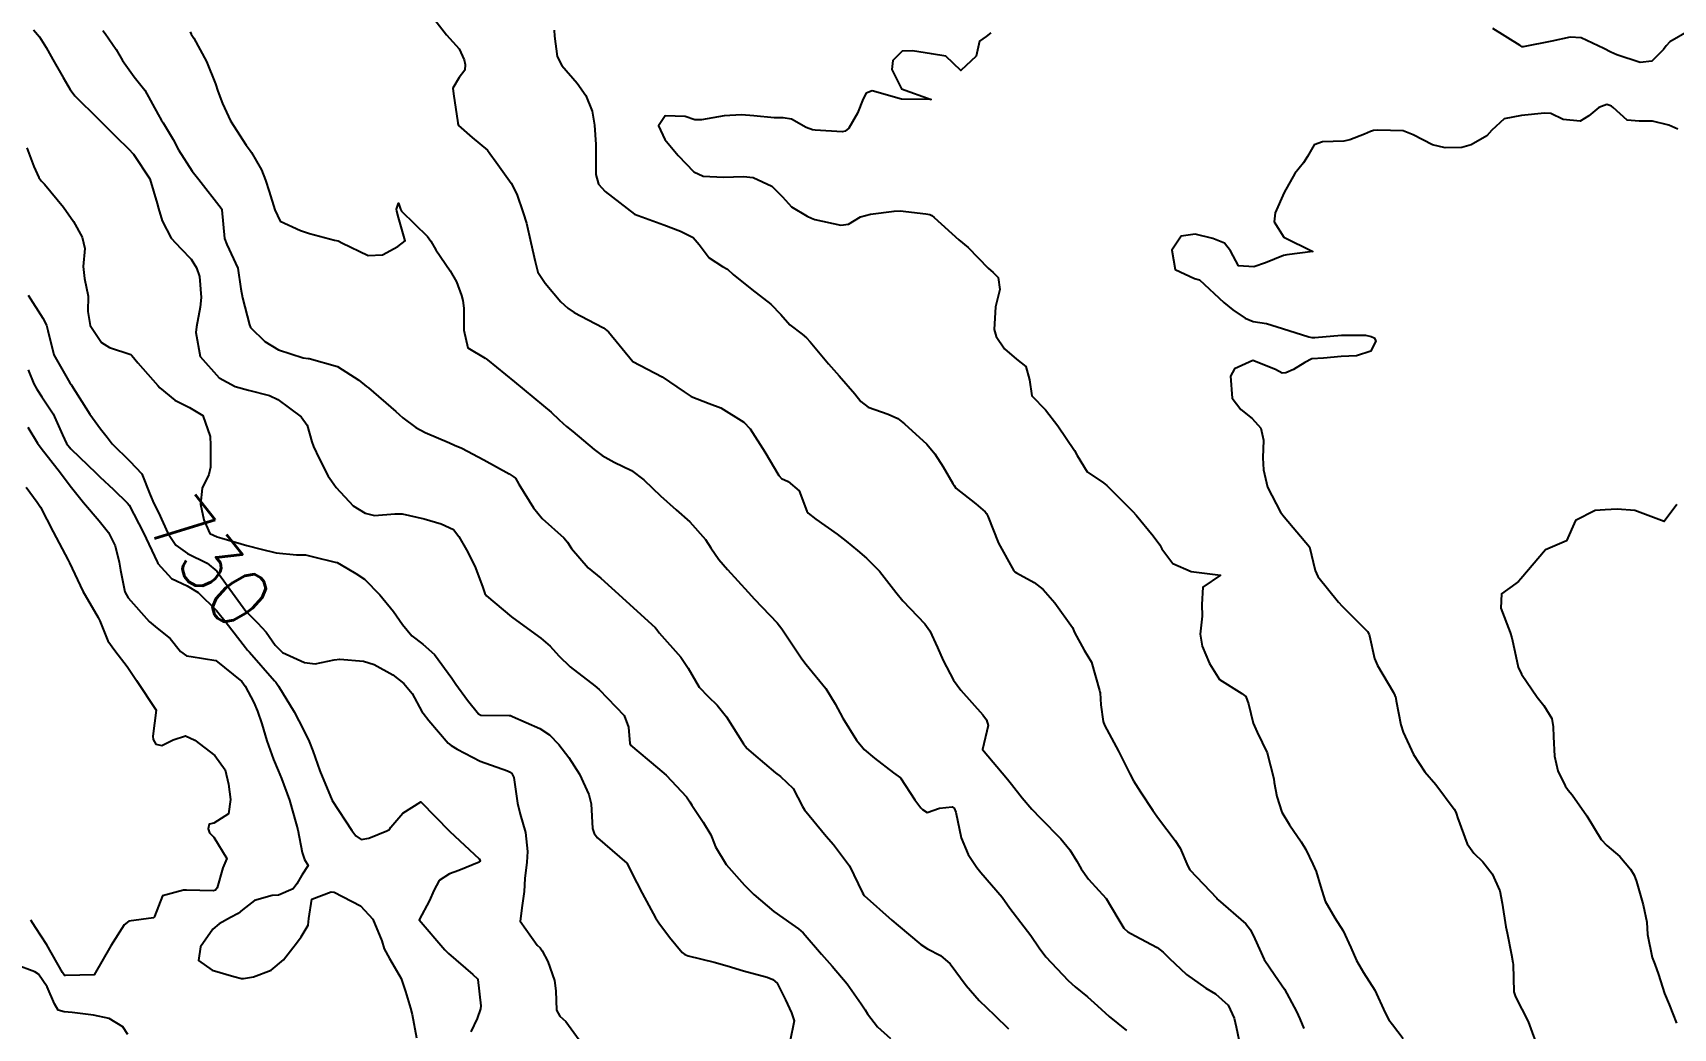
# Model space of a CAD drawing. Header units: metres. Extents: x 298520 to 308411, y 7433745 to 7450750.
# Drawn here: x 304642.1 to 304753.3, y 7439509.7 to 7439577.2 of the extents above; entities that cross this region are included whole.
import ezdxf
from ezdxf.enums import TextEntityAlignment as Align

# ---------------------------------------------------------------- set-up
doc = ezdxf.new("R2010")
doc.units = ezdxf.units.M
doc.header["$LTSCALE"] = 10
for name, color, linetype in [('Cotas', 45, 'Continuous'), ('Curvas de Nivel 1m', 11, 'Continuous'), ('Curvas de Nivel 5m', 15, 'Continuous')]:
    doc.layers.add(name, color=color, linetype=linetype)
doc.styles.add('Style-STANDARD', font='STANDARD.shx')

msp = doc.modelspace()

# ---------------------------------------------------------------- linework, layer by layer
at = {"layer": 'Curvas de Nivel 1m', "flags": 128}
for points, elevation in [([(304642.18, 7439577.36), (304642.58, 7439576.89), (304643.03, 7439576.17), (304643.5, 7439575.35), (304644.2, 7439574.14), (304644.67, 7439573.33), (304644.99, 7439572.9), (304646.58, 7439571.31), (304646.97, 7439570.93), (304647.77, 7439570.11), (304648.62, 7439569.29), (304648.95, 7439568.94), (304650.06, 7439567.27), (304650.57, 7439565.6), (304650.64, 7439565.26), (304650.89, 7439564.42), (304651.5, 7439563.25), (304652.17, 7439562.55), (304652.86, 7439561.81), (304653.23, 7439561.23), (304653.43, 7439560.64), (304653.55, 7439559.22), (304653.48, 7439558.57), (304653.22, 7439557.23), (304653.17, 7439556.86), (304653.47, 7439555.22), (304654.76, 7439553.78), (304655.85, 7439553.2), (304656.75, 7439552.94), (304658.16, 7439552.58), (304658.74, 7439552.31), (304660.32, 7439551.14), (304660.73, 7439550.57), (304661.03, 7439549.45), (304661.15, 7439549.13), (304661.53, 7439548.3), (304662.15, 7439547.12), (304662.36, 7439546.79), (304662.68, 7439546.35), (304663.84, 7439545.1), (304664.66, 7439544.61), (304665.29, 7439544.44), (304666.66, 7439544.56), (304667.16, 7439544.56), (304668.65, 7439544.21), (304669.79, 7439543.88), (304670.64, 7439543.49), (304671, 7439543.02), (304671.51, 7439542.13), (304672.09, 7439541.01), (304672.6, 7439539.63), (304672.75, 7439539.16), (304672.87, 7439539), (304674.57, 7439537.58), (304675.41, 7439536.96), (304676.55, 7439536.13), (304677.19, 7439535.58), (304677.78, 7439534.93), (304678.53, 7439534.18), (304680.21, 7439532.9), (304680.51, 7439532.66), (304682.19, 7439530.88), (304682.49, 7439530.1), (304682.58, 7439528.99), (304682.64, 7439528.88), (304684.45, 7439527.34), (304685.05, 7439526.84), (304686.43, 7439525.38), (304686.64, 7439525.05), (304686.78, 7439524.82), (304687.55, 7439523.66), (304688.07, 7439522.8), (304688.17, 7439522.58), (304688.38, 7439521.98), (304689.11, 7439520.79), (304690.36, 7439519.4), (304690.98, 7439518.77), (304692.34, 7439517.6), (304693.56, 7439516.74), (304694.02, 7439516.43), (304694.32, 7439516.16), (304695.57, 7439514.72), (304696.29, 7439513.91), (304697.31, 7439512.7), (304698.26, 7439511.34), (304698.52, 7439510.95), (304698.68, 7439510.68), (304699.37, 7439509.8), (304700.24, 7439509)], 728), ([(304646.87, 7439577.31), (304647.04, 7439577.11), (304647.77, 7439576.04), (304648.21, 7439575.29), (304649.01, 7439574.18), (304649.72, 7439573.27), (304650.62, 7439571.62), (304650.83, 7439571.26), (304650.97, 7439571.05), (304651.65, 7439569.94), (304652, 7439569.24), (304652.93, 7439567.78), (304653.38, 7439567.23), (304654.9, 7439565.27), (304654.93, 7439565.21), (304654.94, 7439565.17), (304655.12, 7439563.21), (304655.27, 7439562.81), (304656.02, 7439561.2), (304656.23, 7439559.8), (304656.34, 7439559.19), (304656.81, 7439557.38), (304656.88, 7439557.19), (304657.85, 7439556.23), (304658.79, 7439555.68), (304660.46, 7439555.14), (304660.78, 7439555.08), (304660.85, 7439555.08), (304662.77, 7439554.54), (304664.22, 7439553.63), (304664.75, 7439553.19), (304664.87, 7439553.09), (304666.74, 7439551.49), (304666.95, 7439551.29), (304667.2, 7439551.06), (304668.08, 7439550.4), (304668.72, 7439550.08), (304670.37, 7439549.37), (304670.71, 7439549.22), (304671.2, 7439549.02), (304672.7, 7439548.21), (304674.4, 7439547.26), (304674.68, 7439547.09), (304674.83, 7439546.97), (304675.06, 7439546.58), (304676.06, 7439544.96), (304676.65, 7439544.25), (304678.11, 7439542.93), (304678.35, 7439542.64), (304678.63, 7439542.2), (304679.77, 7439540.91), (304680.61, 7439540.2), (304682.07, 7439538.89), (304682.59, 7439538.41), (304684.31, 7439536.85), (304684.42, 7439536.71), (304684.56, 7439536.5), (304686.03, 7439534.84), (304686.53, 7439534.09), (304687.29, 7439532.82), (304687.88, 7439532.18), (304688.5, 7439531.6), (304689.14, 7439530.79), (304690.29, 7439528.96), (304690.41, 7439528.78), (304690.47, 7439528.71), (304690.97, 7439528.27), (304692.45, 7439527.01), (304692.8, 7439526.75), (304693.64, 7439525.95), (304694.29, 7439524.73), (304694.42, 7439524.5), (304695.88, 7439522.72), (304696.39, 7439522.15), (304697.47, 7439520.7), (304698.35, 7439518.87), (304698.41, 7439518.75), (304698.47, 7439518.69), (304700.33, 7439517.02), (304700.76, 7439516.66), (304702.31, 7439515.36), (304702.75, 7439515.07), (304703.63, 7439514.62), (304704.29, 7439514.05), (304705.37, 7439512.6), (304706.26, 7439511.58), (304707.29, 7439510.58), (304708.24, 7439509.65)], 727), ([(304652.79, 7439577.23), (304652.87, 7439577.06), (304653.04, 7439576.8), (304653.9, 7439575.22), (304654.5, 7439573.71), (304654.67, 7439573.21), (304654.98, 7439572.36), (304655.53, 7439571.2), (304656.6, 7439569.55), (304656.85, 7439569.19), (304656.95, 7439569.04), (304657.63, 7439567.88), (304657.91, 7439567.18), (304658.15, 7439566.41), (304658.53, 7439565.17), (304658.89, 7439564.4), (304660.26, 7439563.77), (304660.88, 7439563.57), (304662.58, 7439563.11), (304662.82, 7439563.06), (304662.87, 7439563.03), (304663.06, 7439562.92), (304664.86, 7439562.08), (304665.82, 7439562.12), (304666.87, 7439562.67), (304667.37, 7439563.06), (304666.9, 7439564.65), (304666.79, 7439565.07), (304666.78, 7439565.2), (304666.91, 7439565.62), (304667.05, 7439565.21), (304667.11, 7439565.07), (304668.88, 7439563.35), (304669.09, 7439563.04), (304669.45, 7439562.46), (304670.4, 7439561.02), (304670.85, 7439560.28), (304671.18, 7439559.36), (304671.27, 7439559.01), (304671.34, 7439558.49), (304671.34, 7439557.01), (304671.6, 7439555.81), (304672.78, 7439555.11), (304672.86, 7439555.07), (304672.95, 7439555), (304674.76, 7439553.51), (304675.42, 7439552.96), (304676.74, 7439551.89), (304677.25, 7439551.46), (304677.8, 7439550.93), (304678.29, 7439550.49), (304678.73, 7439550.14), (304680.17, 7439548.91), (304680.71, 7439548.51), (304681.52, 7439548.07), (304682.69, 7439547.49), (304683.54, 7439546.87), (304684.12, 7439546.3), (304684.67, 7439545.78), (304685.73, 7439544.84), (304686.65, 7439544.01), (304687.71, 7439542.81), (304688.08, 7439542.26), (304688.62, 7439541.47), (304689.2, 7439540.79), (304690.6, 7439539.25), (304691.04, 7439538.78), (304692.57, 7439537.18), (304692.89, 7439536.76), (304693.55, 7439535.74), (304694.24, 7439534.73), (304694.54, 7439534.35), (304695.86, 7439532.72), (304696.5, 7439531.68), (304697.01, 7439530.7), (304697.94, 7439529.23), (304698.37, 7439528.69), (304698.47, 7439528.59), (304699.16, 7439527.99), (304700.45, 7439527.01), (304700.92, 7439526.66), (304701.89, 7439525.18), (304702.3, 7439524.64), (304702.42, 7439524.51), (304702.73, 7439524.32), (304703.57, 7439524.62), (304704.42, 7439524.69), (304704.55, 7439524.61), (304704.68, 7439524.34), (304705.03, 7439522.6), (304705.5, 7439521.48), (304706.09, 7439520.59), (304706.37, 7439520.26), (304707.81, 7439518.58), (304708.34, 7439517.84), (304709.3, 7439516.56), (304709.75, 7439515.98), (304710.31, 7439515.15), (304710.76, 7439514.54), (304712.28, 7439512.94), (304712.76, 7439512.51), (304713.59, 7439511.83), (304714.26, 7439511.22), (304715.07, 7439510.48), (304716.24, 7439509.55)], 726), ([(304677.46, 7439577.35), (304677.49, 7439576.94), (304677.65, 7439575.56), (304677.98, 7439574.94), (304679.01, 7439573.75), (304679.61, 7439572.91), (304680.04, 7439571.85), (304680.18, 7439570.91), (304680.27, 7439569.59), (304680.28, 7439568.91), (304680.28, 7439567.55), (304680.47, 7439566.9), (304680.92, 7439566.41), (304682.9, 7439564.88), (304684.89, 7439564.15), (304686.01, 7439563.71), (304686.88, 7439563.28), (304687.29, 7439562.82), (304687.95, 7439561.9), (304688.86, 7439561.33), (304689.2, 7439561.14), (304689.59, 7439560.79), (304690.84, 7439559.76), (304692.14, 7439558.77), (304692.82, 7439558.07), (304693.43, 7439557.37), (304694.25, 7439556.74), (304694.56, 7439556.49), (304694.8, 7439556.22), (304696.05, 7439554.72), (304696.77, 7439553.91), (304697.82, 7439552.69), (304698.24, 7439552.18), (304698.74, 7439551.78), (304700.08, 7439551.32), (304700.74, 7439551.02), (304701.2, 7439550.66), (304702.71, 7439549.28), (304703.25, 7439548.63), (304703.81, 7439547.74), (304704.47, 7439546.61), (304704.55, 7439546.48), (304704.68, 7439546.3), (304706.03, 7439545.24), (304706.66, 7439544.69), (304706.75, 7439544.59), (304706.85, 7439544.4), (304707.56, 7439542.58), (304708.61, 7439540.7), (304708.68, 7439540.63), (304708.79, 7439540.57), (304709.97, 7439539.91), (304710.6, 7439539.42), (304711.39, 7439538.53), (304712.57, 7439536.85), (304712.67, 7439536.63), (304712.72, 7439536.52), (304713.37, 7439535.32), (304713.86, 7439534.5), (304714.41, 7439532.59), (304714.43, 7439532.49), (304714.45, 7439532.42), (304714.5, 7439531.62), (304714.65, 7439530.49), (304714.74, 7439530.24), (304715.69, 7439528.48), (304716.45, 7439526.94), (304716.71, 7439526.47), (304717.18, 7439525.72), (304718.01, 7439524.45), (304718.41, 7439523.91), (304719.54, 7439522.43), (304719.86, 7439521.9), (304720.38, 7439520.67), (304720.53, 7439520.42), (304722.35, 7439518.5), (304722.4, 7439518.44), (304722.44, 7439518.4), (304724.33, 7439516.76), (304724.64, 7439516.37), (304724.92, 7439515.76), (304725.56, 7439514.36), (304726.29, 7439513.29), (304726.94, 7439512.34), (304727.76, 7439510.83), (304727.98, 7439510.33), (304728.25, 7439509.68)], 724), ([(304707.05, 7439577.16), (304706.72, 7439576.92), (304706.27, 7439576.6), (304706.06, 7439575.58), (304705.02, 7439574.61), (304703.99, 7439575.58), (304703.03, 7439575.73), (304701.74, 7439575.94), (304701.04, 7439575.91), (304700.41, 7439575.28), (304700.34, 7439574.67), (304701, 7439573.36), (304702.99, 7439572.64), (304700.99, 7439572.66), (304699, 7439573.22), (304698.6, 7439573.08), (304698.39, 7439572.69), (304698, 7439571.71), (304697.43, 7439570.7), (304697.18, 7439570.5), (304696.97, 7439570.46), (304695.13, 7439570.57), (304694.97, 7439570.59), (304694.54, 7439570.74), (304693.53, 7439571.3), (304692.98, 7439571.39), (304692.36, 7439571.39), (304690.98, 7439571.53), (304690.16, 7439571.61), (304688.98, 7439571.53), (304687.43, 7439571.27), (304686.98, 7439571.27), (304686.33, 7439571.48), (304684.98, 7439571.53), (304684.52, 7439570.86), (304684.96, 7439569.93), (304685.86, 7439568.84), (304686.93, 7439567.73), (304687.56, 7439567.45), (304688.93, 7439567.38), (304690.28, 7439567.43), (304690.93, 7439567.35), (304692.21, 7439566.77), (304692.92, 7439566.05), (304693.53, 7439565.37), (304694.6, 7439564.73), (304694.9, 7439564.6), (304695.11, 7439564.52), (304696.89, 7439564.13), (304697.39, 7439564.2), (304698.21, 7439564.69), (304698.9, 7439564.86), (304700.5, 7439565.07), (304700.91, 7439565.09), (304702.65, 7439564.9), (304702.91, 7439564.85), (304703.04, 7439564.78), (304703.2, 7439564.64), (304704.88, 7439563.14), (304705.51, 7439562.6), (304706.86, 7439561.21), (304707.19, 7439560.92), (304707.54, 7439560.58), (304707.65, 7439559.77), (304707.36, 7439558.58), (304707.28, 7439557.05), (304707.4, 7439556.58), (304707.96, 7439555.74), (304708.79, 7439555.05), (304709.42, 7439554.55), (304709.67, 7439553.65), (304709.83, 7439552.55), (304710.74, 7439551.6), (304711.58, 7439550.53), (304712.71, 7439548.86), (304712.89, 7439548.52), (304713.58, 7439547.4), (304714.68, 7439546.65), (304714.9, 7439546.49), (304716.67, 7439544.71), (304716.88, 7439544.47), (304718.04, 7439543.06), (304718.49, 7439542.45), (304718.63, 7439542.18), (304719.37, 7439541.19), (304720.62, 7439540.65), (304722.61, 7439540.4), (304721.41, 7439539.6), (304721.35, 7439538.41), (304721.36, 7439537.63), (304721.23, 7439536.41), (304721.37, 7439535.59), (304721.85, 7439534.41), (304722.53, 7439533.34), (304724.05, 7439532.38), (304724.32, 7439532.18), (304724.51, 7439531.69), (304724.81, 7439530.37), (304725.09, 7439529.76), (304725.76, 7439528.36), (304726.21, 7439526.59), (304726.25, 7439526.35), (304726.43, 7439525.39), (304726.76, 7439524.35), (304727.27, 7439523.48), (304728.07, 7439522.33), (304728.39, 7439521.8), (304728.87, 7439520.81), (304729.09, 7439520.32), (304729.38, 7439519.33), (304729.69, 7439518.31), (304730.34, 7439517.18), (304730.92, 7439516.29), (304731.44, 7439515.16), (304731.82, 7439514.28), (304732.29, 7439513.48), (304733.06, 7439512.27), (304733.77, 7439510.75), (304734.02, 7439510.26), (304734.25, 7439509.94), (304734.99, 7439509)], 723), ([(304754.37, 7439577.33), (304753.05, 7439576.55), (304752.8, 7439576.29), (304752.62, 7439576.04), (304751.83, 7439575.25), (304751.03, 7439575.14), (304749.46, 7439575.66), (304749.04, 7439575.85), (304748.57, 7439576.09), (304747.05, 7439576.83), (304746.29, 7439576.87), (304745.05, 7439576.6), (304743.1, 7439576.21), (304743.04, 7439576.22), (304742.9, 7439576.3), (304741.06, 7439577.46)], 723), ([(304753.59, 7439570.64), (304752.98, 7439570.9), (304751.87, 7439571.17), (304750.98, 7439571.18), (304750.15, 7439571.24), (304749.21, 7439572.09), (304749.09, 7439572.18), (304748.99, 7439572.23), (304748.78, 7439572.31), (304748.24, 7439572.1), (304747.56, 7439571.53), (304746.98, 7439571.18), (304745.82, 7439571.29), (304744.99, 7439571.69), (304744.56, 7439571.71), (304742.99, 7439571.56), (304741.82, 7439571.33), (304740.98, 7439570.56), (304740.65, 7439570.18), (304739.59, 7439569.57), (304738.96, 7439569.38), (304737.82, 7439569.36), (304736.96, 7439569.57), (304735.66, 7439570.24), (304734.98, 7439570.52), (304733.26, 7439570.56), (304732.98, 7439570.55), (304732.77, 7439570.48), (304732.37, 7439570.29), (304731.36, 7439569.9), (304730.97, 7439569.82), (304729.51, 7439569.78), (304728.96, 7439569.58), (304728.5, 7439568.78), (304728.23, 7439568.34), (304727.65, 7439567.63), (304726.92, 7439566.35), (304726.3, 7439564.96), (304726.24, 7439564.36), (304726.89, 7439563.32), (304728.87, 7439562.33), (304727.1, 7439562.12), (304726.87, 7439562.06), (304725.66, 7439561.57), (304724.86, 7439561.29), (304723.83, 7439561.36), (304723.29, 7439562.39), (304722.88, 7439562.91), (304722.08, 7439563.21), (304720.89, 7439563.52), (304719.95, 7439563.37), (304719.31, 7439562.44), (304719.53, 7439561.12), (304720.85, 7439560.51), (304721.19, 7439560.42), (304722.83, 7439558.88), (304723.45, 7439558.39), (304724.27, 7439557.83), (304724.82, 7439557.6), (304725.72, 7439557.45), (304726.81, 7439557.11), (304728.59, 7439556.55), (304728.8, 7439556.51), (304729, 7439556.52), (304730.81, 7439556.67), (304732.42, 7439556.67), (304732.81, 7439556.59), (304733.01, 7439556.48), (304733.12, 7439556.28), (304732.8, 7439555.59), (304731.81, 7439555.27), (304730.79, 7439555.22), (304729.59, 7439555.12), (304728.79, 7439555.07), (304728.32, 7439554.81), (304727.55, 7439554.34), (304727.02, 7439554.11), (304726.78, 7439554.09), (304726.32, 7439554.35), (304724.79, 7439554.95), (304723.55, 7439554.39), (304723.28, 7439553.89), (304723.4, 7439552.39), (304723.99, 7439551.63), (304724.74, 7439551.03), (304725.34, 7439550.36), (304725.52, 7439549.56), (304725.48, 7439548.36), (304725.51, 7439547.55), (304725.78, 7439546.36), (304726.67, 7439544.68), (304726.91, 7439544.35), (304728.63, 7439542.33), (304729.01, 7439540.72), (304729.2, 7439540.32), (304730.59, 7439538.58), (304730.85, 7439538.3), (304732.57, 7439536.58), (304732.67, 7439536.39), (304732.7, 7439536.28), (304733.03, 7439534.75), (304733.23, 7439534.27), (304734.32, 7439532.44), (304734.42, 7439532.25), (304734.45, 7439532.19), (304734.51, 7439531.88), (304734.82, 7439530.25), (304734.97, 7439529.76), (304735.68, 7439528.24), (304736.45, 7439527.07), (304737.19, 7439526.22), (304738.43, 7439524.54), (304738.55, 7439524.33), (304738.59, 7439524.21), (304738.66, 7439523.97), (304739.32, 7439522.2), (304739.77, 7439521.57), (304740.38, 7439520.98), (304741.01, 7439520.17), (304741.53, 7439519), (304741.69, 7439518.17), (304741.94, 7439516.56), (304742.02, 7439516.16), (304742.31, 7439514.66), (304742.42, 7439514.16), (304742.44, 7439514.02), (304742.47, 7439512.16), (304742.6, 7439511.82), (304743.45, 7439510.15), (304744.14, 7439508.24)], 722), ([(304641.73, 7439569.37), (304642.2, 7439568.1), (304642.55, 7439567.36), (304642.71, 7439567.14), (304642.92, 7439566.9), (304644.22, 7439565.34), (304644.89, 7439564.38), (304645.47, 7439563.32), (304645.65, 7439562.54), (304645.55, 7439561.32), (304645.64, 7439560.52), (304645.88, 7439559.32), (304645.87, 7439558.27), (304646.03, 7439557.32), (304646.79, 7439556.17), (304647.32, 7439555.84), (304648.78, 7439555.35), (304648.85, 7439555.28), (304649.25, 7439554.8), (304650.6, 7439553.26), (304650.75, 7439553.1), (304651.76, 7439552.26), (304652.74, 7439551.77), (304653.65, 7439551.22), (304654.14, 7439549.79), (304654.17, 7439549.22), (304654.18, 7439547.72), (304654.05, 7439547.22), (304653.61, 7439546.29), (304653.5, 7439545.22), (304653.72, 7439544.15), (304654.13, 7439543.22), (304654.63, 7439543), (304654.94, 7439542.9), (304656.63, 7439542.41), (304657.61, 7439542.17), (304658.62, 7439541.91), (304659.99, 7439541.77), (304660.62, 7439541.79), (304661.14, 7439541.65), (304662.61, 7439541.29), (304662.75, 7439541.25), (304663.02, 7439541.11), (304664.03, 7439540.52), (304664.6, 7439540.14), (304665.65, 7439539.08), (304666.58, 7439537.93), (304667.19, 7439537.06), (304667.81, 7439536.3), (304668.55, 7439535.72), (304669.35, 7439535.03), (304670.52, 7439533.42), (304670.79, 7439533.02), (304671.59, 7439531.93), (304672.33, 7439531), (304672.49, 7439530.91), (304674.4, 7439530.88), (304674.49, 7439530.88), (304674.63, 7439530.83), (304676.48, 7439530), (304677.13, 7439529.59), (304677.78, 7439528.93), (304678.46, 7439528.05), (304679.17, 7439526.91), (304679.81, 7439525.53), (304679.96, 7439524.9), (304680.06, 7439523.24), (304680.17, 7439522.9), (304680.39, 7439522.61), (304682.37, 7439520.88), (304683.05, 7439519.56), (304683.42, 7439518.86), (304684.33, 7439517.18), (304684.54, 7439516.85), (304685.28, 7439515.87), (304686.12, 7439514.83), (304686.3, 7439514.69), (304686.53, 7439514.6), (304688.29, 7439514.17), (304689.17, 7439513.92), (304690.28, 7439513.58), (304691.88, 7439513.16), (304692.28, 7439512.99), (304692.56, 7439512.76), (304693.13, 7439511.61), (304693.53, 7439510.74), (304693.71, 7439510.2), (304693.42, 7439508.74)], 729), ([(304641.82, 7439554.31), (304642.21, 7439553.36), (304642.4, 7439553), (304642.74, 7439552.5), (304643.51, 7439551.34), (304644.14, 7439549.91), (304644.42, 7439549.33), (304644.71, 7439548.97), (304646.43, 7439547.31), (304646.68, 7439547.07), (304647.59, 7439546.21), (304648.56, 7439545.28), (304648.66, 7439545.14), (304649.64, 7439543.27), (304650.57, 7439541.3), (304650.59, 7439541.26), (304650.61, 7439541.2), (304651.53, 7439540.18), (304652.6, 7439539.68), (304653.33, 7439539.22), (304654.57, 7439538), (304655.24, 7439537.2), (304656.55, 7439535.5), (304656.69, 7439535.33), (304656.81, 7439535.19), (304658.51, 7439533.25), (304658.59, 7439533.16), (304658.78, 7439532.88), (304659.84, 7439531.15), (304660.48, 7439529.93), (304660.86, 7439529.14), (304661.1, 7439528.5), (304661.57, 7439527.13), (304662.42, 7439525.12), (304663.75, 7439523.1), (304664.02, 7439522.73), (304664.39, 7439522.49), (304664.9, 7439522.58), (304666.12, 7439523.07), (304666.29, 7439523.17), (304666.4, 7439523.32), (304667.2, 7439524.27), (304668.42, 7439525.04), (304670.39, 7439523.02), (304672.37, 7439521.17), (304672.44, 7439521.06), (304672.43, 7439521), (304672.37, 7439520.94), (304671, 7439520.38), (304670.36, 7439520.15), (304669.67, 7439519.71), (304669.31, 7439519.03), (304669.01, 7439518.36), (304668.32, 7439517.04), (304670.05, 7439515.02), (304670.3, 7439514.76), (304671.94, 7439513.34), (304672.27, 7439513.04), (304672.29, 7439513), (304672.48, 7439511.22), (304672.47, 7439511), (304672.25, 7439510.35), (304671.8, 7439509.44)], 731), ([(304641.8, 7439550.44), (304642.46, 7439549.35), (304642.71, 7439549.01), (304644.01, 7439547.34), (304644.67, 7439546.46), (304645.57, 7439545.32), (304646.64, 7439544.08), (304647.27, 7439543.3), (304647.72, 7439542.39), (304647.98, 7439541.29), (304648.07, 7439540.75), (304648.37, 7439539.28), (304648.59, 7439538.86), (304650.01, 7439537.27), (304650.56, 7439536.81), (304651.43, 7439536.12), (304652.14, 7439535.24), (304652.54, 7439534.93), (304652.86, 7439534.9), (304654.53, 7439534.63), (304656.29, 7439533.19), (304656.51, 7439532.88), (304657.1, 7439531.78), (304657.36, 7439531.18), (304657.64, 7439530.33), (304658, 7439529.17), (304658.45, 7439527.9), (304658.75, 7439527.16), (304658.98, 7439526.61), (304659.53, 7439525.15), (304659.98, 7439523.56), (304660.08, 7439523.14), (304660.38, 7439521.6), (304660.55, 7439521.14), (304660.79, 7439520.72), (304660.36, 7439520.08), (304660.02, 7439519.48), (304659.77, 7439519.15), (304658.78, 7439518.72), (304658.35, 7439518.7), (304657.16, 7439518.36), (304656.33, 7439517.71), (304656.04, 7439517.48), (304655.52, 7439517.2), (304654.75, 7439516.78), (304654.32, 7439516.42), (304653.49, 7439515.22), (304653.35, 7439514.28), (304654.29, 7439513.62), (304655.75, 7439513.2), (304656.28, 7439513.06), (304656.41, 7439513.06), (304657.08, 7439513.18), (304658.29, 7439513.62), (304659.11, 7439514.34), (304659.75, 7439515.15), (304659.99, 7439515.46), (304660.31, 7439515.9), (304660.78, 7439516.67), (304660.84, 7439517.13), (304661.03, 7439518.44), (304662.35, 7439518.95), (304662.55, 7439518.91), (304664.34, 7439517.99), (304665.17, 7439517.08), (304665.77, 7439515.61), (304665.94, 7439515.07), (304666.29, 7439514.43), (304667.08, 7439513.06), (304667.39, 7439512.18), (304667.73, 7439511.05), (304667.84, 7439510.63), (304668.14, 7439509.04)], 732), ([(304641.68, 7439546.37), (304642.43, 7439545.35), (304642.66, 7439545.01), (304643.52, 7439543.34), (304644.52, 7439541.43), (304644.57, 7439541.33), (304644.61, 7439541.24), (304645.53, 7439539.32), (304646.57, 7439537.54), (304646.67, 7439537.31), (304647.21, 7439535.96), (304647.68, 7439535.29), (304648.53, 7439534.22), (304649.15, 7439533.27), (304650.49, 7439531.26), (304650.26, 7439529.48), (304650.29, 7439529.26), (304650.47, 7439528.94), (304650.87, 7439528.85), (304651.65, 7439529.24), (304652.48, 7439529.52), (304653.12, 7439529.22), (304654.46, 7439528.19), (304655.16, 7439527.2), (304655.4, 7439526.24), (304655.52, 7439525.2), (304655.39, 7439524.22), (304654.4, 7439523.6), (304654.08, 7439523.53), (304654.01, 7439523.22), (304654.1, 7439522.93), (304654.39, 7439522.65), (304655.29, 7439521.2), (304655, 7439520.57), (304654.63, 7439519.21), (304654.51, 7439519.05), (304654.35, 7439519.01), (304652.54, 7439519.05), (304652.35, 7439519.05), (304650.92, 7439518.68), (304650.37, 7439517.26), (304650.36, 7439517.22), (304650.32, 7439517.17), (304648.65, 7439516.95), (304648.32, 7439516.7), (304647.41, 7439515.29), (304646.28, 7439513.31), (304644.35, 7439513.27), (304644.28, 7439513.28), (304644.23, 7439513.33), (304644.15, 7439513.47), (304643.09, 7439515.34), (304642.31, 7439516.53), (304641.99, 7439517.02)], 733), ([(304753.52, 7439545.19), (304752.66, 7439544.04), (304750.67, 7439544.79), (304749.47, 7439544.88), (304748.67, 7439544.84), (304747.99, 7439544.78), (304746.66, 7439544.11), (304746.04, 7439542.72), (304744.63, 7439542.13), (304742.95, 7439540.16), (304742.8, 7439539.97), (304742.61, 7439539.83), (304741.64, 7439539.13), (304741.59, 7439538.17), (304742.22, 7439536.51), (304742.34, 7439536.16), (304742.55, 7439535.23), (304742.77, 7439534.16), (304743, 7439533.69), (304744.06, 7439532.14), (304744.51, 7439531.57), (304745.05, 7439530.68), (304745.15, 7439530.13), (304745.17, 7439529.44), (304745.23, 7439528.13), (304745.46, 7439527.13), (304745.95, 7439526.12), (304746.16, 7439525.84), (304746.44, 7439525.51), (304747.42, 7439524.1), (304748.4, 7439522.48), (304748.77, 7439522.08), (304749.66, 7439521.34), (304750.38, 7439520.48), (304750.62, 7439520.06), (304750.79, 7439519.63), (304751.24, 7439518.05), (304751.49, 7439516.89), (304751.53, 7439516.05), (304751.86, 7439514.49), (304752.04, 7439514.04), (304752.29, 7439513.33), (304752.69, 7439512.04), (304753, 7439511.3), (304753.5, 7439510.03)], 721), ([(304648.57, 7439509.28), (304648.24, 7439509.8), (304647.3, 7439510.35), (304646.25, 7439510.58), (304644.8, 7439510.77), (304644.25, 7439510.8), (304643.84, 7439510.93), (304643.61, 7439511.34), (304643.11, 7439512.5), (304642.51, 7439513.35), (304642.28, 7439513.51), (304640.93, 7439514.01)], 732)]:
    msp.add_lwpolyline(points, dxfattribs=dict(at, elevation=elevation))
at = {"layer": 'Curvas de Nivel 5m', "flags": 128}
for points, elevation in [([(304669.06, 7439578.45), (304670.17, 7439577.03), (304671.03, 7439576.08), (304671.35, 7439575.34), (304671.43, 7439575.01), (304671.4, 7439574.63), (304671.01, 7439574.14), (304670.6, 7439573.42), (304670.63, 7439573.02), (304670.93, 7439571.07), (304670.93, 7439571.02), (304670.97, 7439570.88), (304671.91, 7439570.06), (304672.95, 7439569.21), (304673.1, 7439568.99), (304673.52, 7439568.4), (304674.54, 7439566.97), (304674.92, 7439566.22), (304675.36, 7439564.97), (304675.59, 7439564.26), (304675.88, 7439562.96), (304676.16, 7439561.66), (304676.36, 7439560.95), (304676.84, 7439560.19), (304677.91, 7439558.93), (304678.38, 7439558.49), (304678.82, 7439558.2), (304680.24, 7439557.47), (304680.81, 7439557.16), (304681.14, 7439556.9), (304682.78, 7439554.88), (304684.77, 7439553.84), (304686.26, 7439552.83), (304686.75, 7439552.51), (304687.96, 7439552.03), (304688.74, 7439551.74), (304690.3, 7439550.78), (304690.73, 7439550.33), (304691.72, 7439548.77), (304692.69, 7439547.15), (304692.87, 7439546.95), (304693.32, 7439546.75), (304694.05, 7439546.12), (304694.58, 7439544.73), (304694.66, 7439544.6), (304695.18, 7439544.2), (304696.64, 7439543.18), (304697.24, 7439542.7), (304698.02, 7439542.08), (304698.62, 7439541.56), (304699.5, 7439540.67), (304700.6, 7439539.24), (304701.08, 7439538.66), (304702.57, 7439537.11), (304702.92, 7439536.63), (304703.42, 7439535.5), (304703.82, 7439534.62), (304704.52, 7439533.29), (304705, 7439532.61), (304706.5, 7439530.93), (304706.75, 7439530.59), (304706.87, 7439530.21), (304706.47, 7439528.59), (304708.18, 7439526.57), (304708.44, 7439526.24), (304709.17, 7439525.3), (304709.81, 7439524.55), (304710.41, 7439523.93), (304711.78, 7439522.53), (304712.39, 7439521.79), (304712.88, 7439521.01), (304713.16, 7439520.51), (304713.66, 7439519.79), (304714.36, 7439519.04), (304714.85, 7439518.49), (304715.65, 7439517.15), (304716.05, 7439516.47), (304716.32, 7439516.23), (304716.82, 7439515.96), (304718.31, 7439515.16), (304718.71, 7439514.85), (304719.13, 7439514.44), (304720.29, 7439513.33), (304721.61, 7439512.41), (304722.27, 7439512.02), (304723.12, 7439511.25), (304723.54, 7439510.38), (304723.67, 7439509.8), (304723.97, 7439508.38)], 725), ([(304641.81, 7439559.37), (304642.81, 7439557.83), (304643.07, 7439557.35), (304643.16, 7439556.99), (304643.55, 7439555.34), (304644.65, 7439553.44), (304644.73, 7439553.33), (304644.75, 7439553.29), (304646, 7439551.32), (304646.72, 7439550.31), (304647.17, 7439549.75), (304647.51, 7439549.3), (304648.7, 7439548.12), (304649.51, 7439547.27), (304650.09, 7439545.84), (304650.34, 7439545.26), (304650.65, 7439544.66), (304651.29, 7439543.25), (304651.82, 7439542.44), (304652.62, 7439541.87), (304653.95, 7439541.22), (304654.61, 7439540.67), (304655.67, 7439539.2), (304656.57, 7439537.97), (304657.36, 7439537.18), (304657.94, 7439536.55), (304658.55, 7439535.66), (304659.05, 7439535.15), (304660.53, 7439534.49), (304661.27, 7439534.39), (304662.54, 7439534.67), (304662.93, 7439534.72), (304664.54, 7439534.58), (304665.27, 7439534.34), (304666.52, 7439533.64), (304667.28, 7439533.06), (304667.84, 7439532.39), (304668.49, 7439531.17), (304668.58, 7439531.04), (304668.96, 7439530.56), (304670.28, 7439529.02), (304670.47, 7439528.85), (304670.88, 7439528.6), (304672.45, 7439527.8), (304674.29, 7439527.13), (304674.44, 7439527.08), (304674.6, 7439526.97), (304674.72, 7439526.69), (304674.98, 7439524.96), (304675.16, 7439524.21), (304675.52, 7439522.96), (304675.66, 7439521.68), (304675.61, 7439520.96), (304675.48, 7439519.84), (304675.43, 7439518.96), (304675.29, 7439518.01), (304675.16, 7439516.96), (304676.31, 7439515.32), (304676.5, 7439515.14), (304676.65, 7439514.94), (304677.02, 7439514.21), (304677.49, 7439512.93), (304677.58, 7439512.24), (304677.61, 7439510.93), (304677.84, 7439510.52), (304678.25, 7439510.16), (304679.15, 7439508.91)], 730)]:
    msp.add_lwpolyline(points, dxfattribs=dict(at, elevation=elevation))

# ---------------------------------------------------------------- texts
at = {"layer": 'Cotas', "style": 'Style-STANDARD'}
msp.add_text('730', height=4, rotation=308.2865, dxfattribs=at).set_placement((304654.18, 7439541.31, 730), align=Align.MIDDLE_CENTER)

doc.saveas('drawing.dxf')
